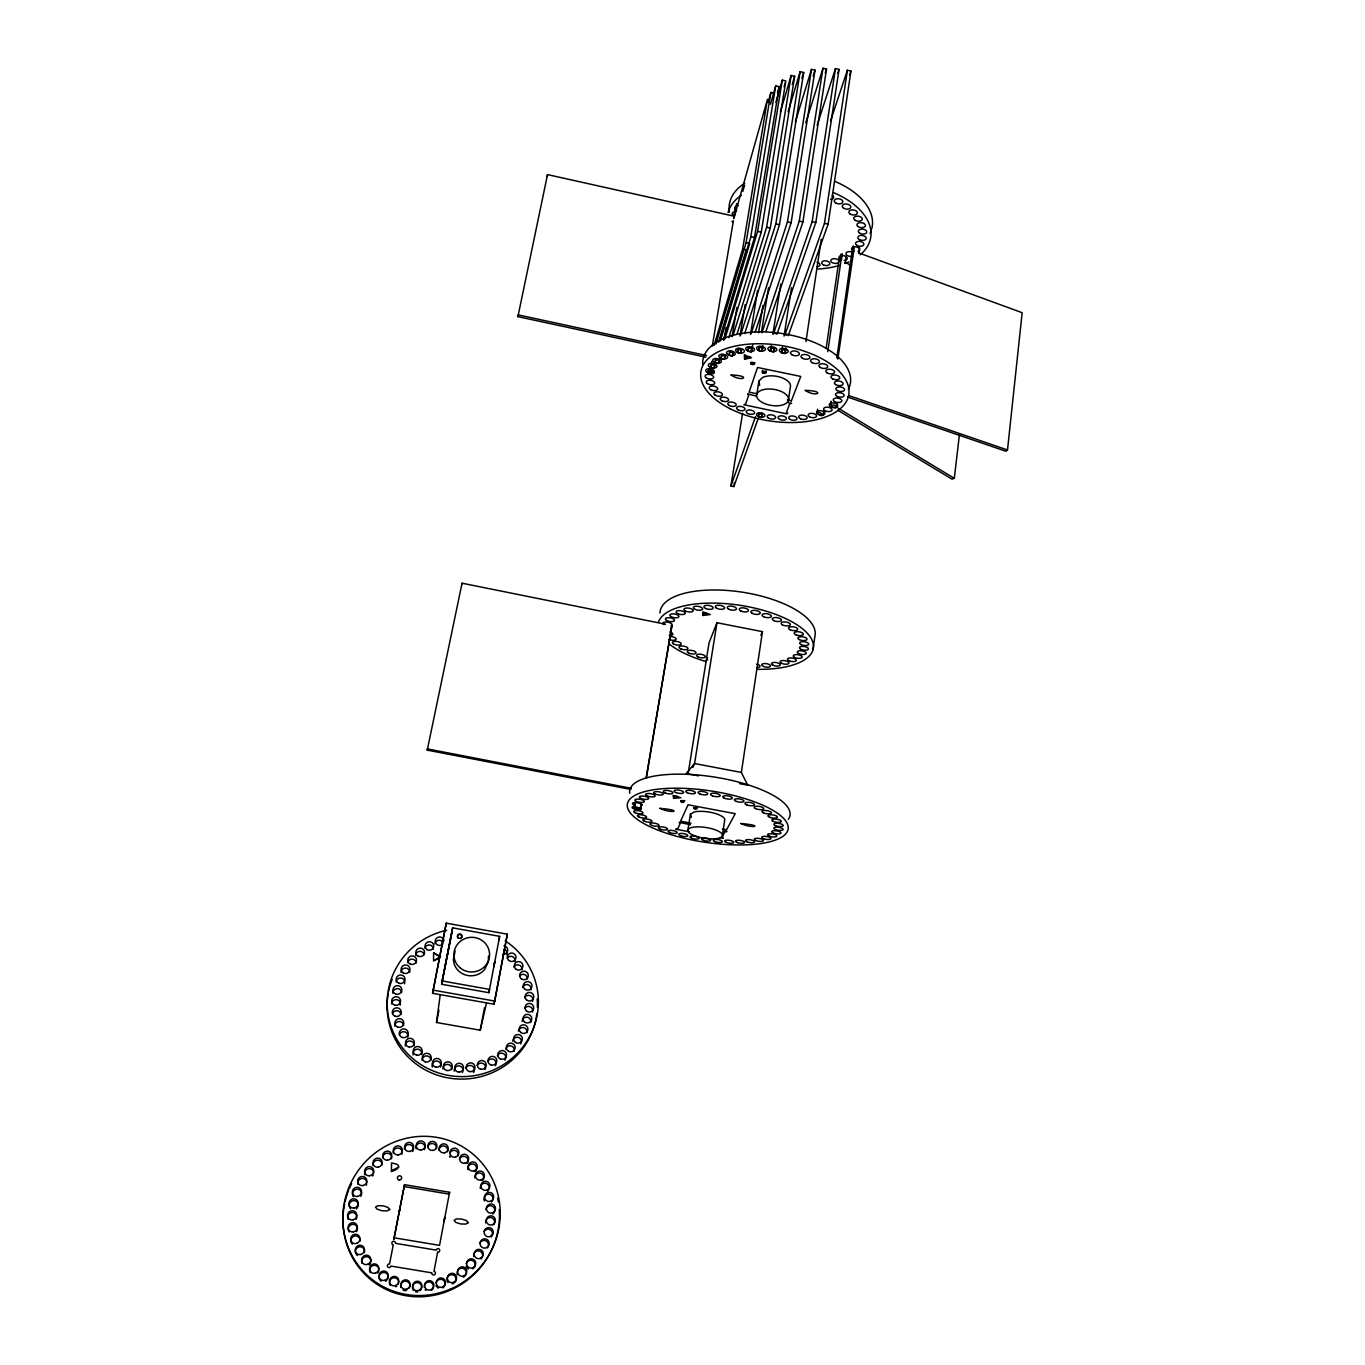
<?xml version="1.0" encoding="UTF-8"?>
<svg xmlns="http://www.w3.org/2000/svg" width="1365" height="1365" viewBox="0 0 1365 1365"><rect width="100%" height="100%" fill="white"/><g stroke="black" fill="none" stroke-linecap="round" stroke-linejoin="round"><path stroke-width="1.5" d="M391.482 1171.545L391.499 1162.98C413.015 1166.307 376.894 1177.312 398.682 1167.16M641.14 808.438L634.691 806.613A3.668 1.16 9.4 0 0 634.213 807.705L640.424 808.899L641.772 804.65M722.358 836.148A17.574 5.443 8.8 0 0 698.914 826.883A17.574 5.443 8.8 0 0 694.273 835.653A17.574 5.443 8.8 0 0 722.358 836.148L724.815 819.239L723.74 817.652A17.523 5.562 8.8 0 0 710.141 812.243A17.523 5.562 8.8 0 0 693.932 812.073L690.417 814.257L691.492 817.294M719.986 837.615L723.348 838.246L722.017 837.291L724.952 831.763L726.982 831.558L723.467 830.91M788.373 400.696A16.158 8.139 8.8 0 0 767.284 389.042A16.158 8.139 8.8 0 0 762.199 402.436A16.158 8.139 8.8 0 0 788.373 400.696L790.574 385.476L789.721 383.258A16.124 8.207 8.8 0 0 777.487 376.467A16.124 8.207 8.8 0 0 762.387 377.593L758.906 381.108L759.64 385.459M394.058 1237.782L393.922 1239.369L404.535 1184.666L449.597 1192.293L439.547 1245.375L394.058 1237.782L404.535 1184.666M836.899 406.582A3.327 1.672 7.7 0 1 835.499 407.964C826.832 406.975 831.456 402.692 836.899 406.582L837.479 402.487M836.813 357.954L851.914 252.457L853.688 251.041L854.234 247.184M488.875 992.696L489.591 989.403L442.124 980.94L452.634 927.842L499.641 936.339L488.875 992.696L441.629 984.267L452.634 927.842M847.563 397.044L1005.92 451.252L1007.507 449.972L1022.163 312.704L858.687 252.883L859.506 247.082M433.575 952.838L433.575 960.977L440.52 956.609L433.575 952.838L440.468 957.001L435.299 959.987M837.666 410.183L952.019 479.149L954.323 478.33L959.441 434.445M630.852 789.414L427.245 750.119L427.382 748.924L631.33 788.305M432.586 993.31L446.287 923.167L507.336 934.189L494.778 1001.074L493.993 1004.213L432.586 993.31L446.287 923.167M461.848 584.612L462.053 583.196L665.438 624.214A3.532 1.399 9.6 0 0 664.977 624.47M486.469 1003.207L480.241 1030.217L436.51 1022.504L440.23 994.727M812.994 649.74L814.786 636.943A78.419 31.6 8.8 0 0 742.475 592.205A78.419 31.6 8.8 0 0 659.978 612.97M830.33 406.207L830.91 402.112M852.306 252.593L853.125 246.809M830.62 405.388L831.217 401.276M852.613 251.672L853.432 245.888M837.837 359.097L853.688 251.041M826.115 348.485L838.929 260.408L841.471 259.504L842.307 253.754M823.948 410.66L823.368 414.738A3.293 1.638 8 0 1 821.082 415.694L817.021 413.271L817.618 409.193M838.929 260.408L839.799 256.774M839.236 260.596L840.891 254.112M827.77 351.658L841.181 259.316M844.56 262.848A3.191 1.809 7.8 0 0 845.379 262.097L846.215 256.347M788.236 335.671L828.146 224.133L850.941 71.048L847.375 70.263L830.551 120.854M739.489 783.629L747.696 785.182L741.366 772.436L762.472 631.654L716.949 622.73L709.049 642.796L688.335 772.454M805.947 341.574L821.269 239.25M786.632 335.09A3.447 1.826 8.7 0 0 784.875 334.971L824.46 223.348L847.375 70.263M705.927 357.169L517.915 316.646L518.171 314.906L706.473 355.497M776.258 333.743A3.447 1.826 8.9 0 0 773.648 333.384L812.158 221.642L835.465 68.625L839.031 69.41L815.843 222.427L777.009 334.101M765.97 331.49L802.944 221.881L826.525 69.035L822.958 68.25L805.742 122.901M782.367 347.222L781.514 352.767L783.118 353.347L784.892 353.467L785.728 347.921M761.926 332.787L799.276 221.096L822.958 68.25M784.039 336.131L791.512 287.759M751.211 333.35L787.451 221.949L811.475 69.376L815.024 70.161L791.137 222.734L755.237 332.036M758.257 416.7L759.213 414.022L760.885 414.141L762.404 414.687L761.448 417.349A3.259 1.621 8.9 0 1 758.257 416.7L758.906 412.657M770.287 351.18L771.327 348.177A3.464 1.809 8.9 0 1 774.706 348.894L773.665 351.88L770.287 351.18L771.157 345.652M772.863 334.544L780.763 284.108M761.448 417.349L762.08 413.305M773.665 351.88L774.228 348.194M547.211 176.494L547.519 174.601L734.251 216.233A3.259 1.894 10.2 0 0 733.79 216.608M758.565 350.566L759.588 347.563A3.447 1.809 9.1 0 1 762.95 348.263L761.943 351.266L759.332 350.907L759.162 346.864M761.516 331.849L768.529 287.742M744.693 333.538L779.5 224.679L803.695 72.464L800.146 71.68L788.083 111.896M716.949 622.73L694.58 763.547L692.891 767.386M761.943 351.266L762.813 345.737M687.96 829.715L690.417 814.257M756.824 394.195L758.906 381.108M736.998 334.254L770.269 228.057L794.669 76.252L791.137 75.485L780.37 112.067M748.532 346.898L747.849 351.095L749.47 351.675L751.211 351.795L751.893 347.597M751.211 351.795L752.798 345.123M757.985 419.106L733.858 486.588L730.923 485.991L742.594 413.203M733.858 486.588L734.524 482.425M758.565 332.787L762.899 305.624M740.7 334.852L775.832 223.894L800.146 71.68M738.038 348.348L737.339 352.545L738.943 353.126L740.7 353.245L741.383 349.048M728.876 337.616L761.243 232.238L785.831 80.927L782.299 80.143L775.883 102.358M673.645 798.32L673.082 795.368L680.879 797.757L673.645 798.32L673.935 796.58L677.552 796.307M703.18 615.461L702.736 611.929L710.227 614.523L703.18 615.461L703.436 613.841L706.968 613.38M744.642 359.2L744.369 354.934L751.433 357.784L744.642 359.2L744.71 354.9M733.022 335.568L766.618 227.272L791.137 75.485M750.494 334.51L757.592 290.489M750.716 237.135L775.712 85.859L779.227 86.643L754.538 237.408L723.467 339.902M729.746 351.027L729.046 355.207L730.65 355.787L732.408 355.907L733.09 351.726M740.018 335.995L745.136 304.634M724.917 338.947L757.592 231.453L782.299 80.143M721.658 354.371L720.959 358.551L722.563 359.114L724.303 359.234L724.986 355.071M714.049 345.481L742.645 249.01L767.454 99.372L734.711 215.295L736.673 203.641M715.874 344.099L746.092 242.629L770.918 92.41L774.399 93.178M732.084 336.626L736.912 307.415M711.796 361.401L710.755 367.612L714.066 368.311L714.765 364.165M715.004 362.732L715.891 359.814A3.395 1.757 9.8 0 1 719.218 360.514L718.331 363.431L715.004 362.732L715.704 358.586A4.419 2.286 9.9 0 1 721.334 361.879A4.419 2.286 9.9 0 1 714.066 362.1A4.419 2.286 9.9 0 1 715.823 358.449M640.424 808.899L641.055 805.094M640.902 807.807L641.533 804.002M646.208 777.282L671.904 625.511L671.392 626.859M646.345 778.238L671.904 625.511M718.331 363.431L719.014 359.268M724.013 340.004L726.095 327.532M634.213 807.705L635.169 802.006M733.688 218.059L735.308 208.367M634.691 806.613L635.322 802.808M712.274 346.113L733.397 220.772M735.547 208.47L733.756 218.69M447.566 953.981L446.696 958.332M444.325 1219.764C443.147 1226.248 445.655 1212.649 444.478 1219.133M493.993 1004.213L507.336 934.189M480.241 1030.217L484.524 1007.643M441.629 984.267L452.122 931.459M436.51 1022.504L438.933 1010.219M399.211 1212.188C397.863 1218.655 400.645 1205.073 399.28 1211.54M427.245 750.119L462.053 583.196M517.915 316.646L547.519 174.601M498.873 939.854L499.641 936.339M449.597 1192.293L449.136 1194.136L404.347 1186.56M742.884 191.288L744.59 185.231M768.051 102.494L770.918 92.41M770.474 104.201L775.712 85.859M777.453 92.735L779.227 86.643M784.056 86.985L785.233 82.941M792.263 84.391L794.669 76.252M710.755 367.612L711.626 364.728A3.378 1.74 9.9 0 1 714.936 365.411L714.066 368.311M718.57 342.154L746.228 249.778L742.645 249.01M719.543 341.216L750.904 236.64L754.538 237.408M720.413 340.738L749.692 243.397L746.092 242.629M801.869 78.487L803.695 72.464M720.959 358.551L721.863 355.6A3.413 1.775 9.8 0 1 725.207 356.299L724.303 359.234M795.334 121.877L811.475 69.376M813.148 76.218L815.024 70.161M729.046 355.207L729.985 352.238A3.43 1.775 9.6 0 1 733.329 352.938L732.408 355.907M825.228 73.079L826.525 69.035M737.339 352.545L738.294 349.577A3.447 1.792 9.5 0 1 741.656 350.276L740.7 353.245M817.089 125.341L835.465 68.625M837.701 73.454L839.031 69.41M747.849 351.095L748.839 348.109A3.447 1.809 9.3 0 1 752.2 348.809M849.61 75.024L850.941 71.048M455.091 951.115L453.351 959.885L454.289 964.304A17.711 17.233 -4.4 0 0 484.49 969.696L488.431 961.625L488.448 956.114M730.923 485.991L755.562 416.479M781.514 352.767L782.589 349.764A3.464 1.809 8.7 0 1 785.967 350.481L784.892 353.467M791.359 400.849L800.743 376.433L757.524 367.475L749.112 392.147L757.165 393.803M760.834 635.271L762.472 631.654M788.356 402.726L791.581 403.392L789.67 403.852L786.462 412.23L787.776 413.339L786.718 413.851L743.942 404.74L745.734 403.852L748.617 395.372L747.628 393.888L756.483 396.14M817.021 413.271L819.307 412.315L823.368 414.738M851.914 252.457L853.296 250.904M684.906 800.641L681.374 800.607M840.055 259.862L841.471 259.504M744.88 357.732L749.982 356.675M697.481 807.517L695.45 807.5M432.961 990.086L494.778 1001.074M691.048 823.18L680.572 821.218L688.062 804.804L735.223 813.659L726.572 829.818L722.392 829.033M690.502 824.733L679.087 822.327L680.248 823.402L677.688 829.016L675.709 829.203L689.393 831.763M698.505 775.866L686.203 773.546L694.58 763.547L741.366 772.436M787.332 400.013L791.41 400.883M757.592 231.453L761.243 232.238M824.46 223.348L828.146 224.133M812.158 221.642L815.843 222.427M799.276 221.096L802.944 221.881M787.451 221.949L791.137 222.734M775.832 223.894L779.5 224.679M766.618 227.272L770.269 228.057M848.979 395.645L1007.507 449.972M838.127 408.152L954.323 478.33M845.379 262.097L850.651 265.578M503.907 945.774A4.351 4.232 1.9 0 1 507.678 950.518A4.351 4.232 1.9 0 1 502.832 954.186M513.888 967.017A4.334 4.232 3.4 0 1 521.993 969.764M524.604 997.764A4.351 4.266 3.7 0 1 530.388 995.75A4.351 4.266 3.7 0 1 532.435 1001.466M400.952 972.341A4.402 4.266 -14 0 1 405.405 968.058A4.402 4.266 -14 0 1 409.756 972.307M432.364 1067.106A4.47 4.368 -28 0 1 436.544 1061.014A4.47 4.368 -28 0 1 440.588 1067.055M524.894 1008.104A4.351 4.283 2.5 0 1 532.521 1012.079M394.724 1026.139A4.47 4.334 -22.2 0 1 398.938 1021.498A4.47 4.334 -22.2 0 1 403.613 1025.524M442.891 1068.949A4.47 4.385 -28.4 0 1 447.788 1064.376A4.47 4.385 -28.4 0 1 451.661 1069.699M399.331 1034.824A4.47 4.351 -23.6 0 1 404.91 1031.855A4.47 4.351 -23.6 0 1 407.828 1037.264M405.303 1046.034A4.47 4.351 -25 0 1 409.722 1041A4.47 4.351 -25 0 1 414.124 1045.863M454.255 1071.167A4.453 4.385 -28.4 0 1 459.459 1065.911A4.453 4.385 -28.4 0 1 462.308 1072.6M392.489 1013.478A4.453 4.317 -20.6 0 1 401.003 1014.314M413.151 1054.923A4.47 4.368 -26.2 0 1 417.229 1049.156A4.47 4.368 -26.2 0 1 421.751 1054.428M497.389 1055.725A4.402 4.368 -19 0 1 503.702 1053.763A4.402 4.368 -19 0 1 504.811 1060.23M421.973 1060.127A4.47 4.368 -27.2 0 1 426.648 1055.896A4.47 4.368 -27.2 0 1 430.862 1060.417M505.698 1049.088A4.385 4.351 -13.7 0 1 511.039 1045.931A4.385 4.351 -13.7 0 1 514.196 1051.204M488.039 1060.912A4.419 4.368 -23.2 0 1 494.164 1059.684A4.419 4.368 -23.2 0 1 495.358 1065.741M477.255 1065.4A4.436 4.368 -26 0 1 483.261 1063.608A4.436 4.368 -26 0 1 485.002 1069.546M522.113 1021.447A4.368 4.3 0.3 0 1 527.044 1017.181A4.368 4.3 0.3 0 1 530.678 1022.556M512.728 1041.188A4.385 4.334 -8.1 0 1 518.564 1037.434A4.385 4.334 -8.1 0 1 520.713 1043.969M537.179 998.958A75.246 73.608 -12.2 0 1 537.366 1007.251M536.889 1013.461A75.246 73.608 -12.2 0 1 451.354 1078.418A75.246 73.608 -12.2 0 1 388.189 993.447M388.581 991.382A75.246 73.608 -12.2 0 1 392.182 979.336M505.186 940.843A75.672 74.017 -11.6 0 1 512.711 1057.721A75.672 74.017 -11.6 0 1 395.287 1036.53A75.672 74.017 -11.6 0 1 446.662 930.282M465.926 1068.078A4.453 4.385 -27.6 0 1 472.273 1066.014A4.453 4.385 -27.6 0 1 473.45 1072.498M442.977 943.863A4.385 4.249 -6.9 0 1 436.015 943.71A4.385 4.249 -6.9 0 1 438.029 937.243A4.385 4.249 -6.9 0 1 443.949 940.741M458.213 938.233A2.201 2.133 -3.9 0 1 458.248 934.957A2.201 2.133 -3.9 0 1 461.575 935.554A2.201 2.133 -3.9 0 1 460.38 938.625M519.604 975.958A4.334 4.249 4 0 1 527.402 978.944M424.856 948.146A4.368 4.232 -8.9 0 1 433.456 949.119M434.889 943.778A4.368 4.214 -7.3 0 1 442.738 941.935M415.54 955.21A4.385 4.249 -10.6 0 1 424.225 954.749M522.539 987.629A4.334 4.266 4.1 0 1 527.897 984.711A4.334 4.266 4.1 0 1 530.883 989.966M518.359 1031.121A4.368 4.317 -3.2 0 1 523.392 1027.606A4.368 4.317 -3.2 0 1 526.958 1032.588M392.83 993.276A4.436 4.3 -17.4 0 1 396.976 988.635A4.436 4.3 -17.4 0 1 401.668 992.577M404.808 982.663A4.419 4.283 -15.7 0 1 404.535 983.755M396.021 981.896A4.419 4.283 -15.7 0 1 404.774 981.537M391.533 1003.906A4.453 4.3 -19 0 1 396.669 999.675A4.453 4.3 -19 0 1 400.218 1005.101M507.2 958.162A4.334 4.232 2.6 0 1 515.014 961.625M504.248 949.238A4.334 4.214 1.5 0 1 506.62 954.732M407.589 962.615A4.402 4.249 -12.3 0 1 416.291 962.922M352.494 1194.597A4.692 4.505 -47.2 0 1 358.142 1189.222A4.692 4.505 -47.2 0 1 360.735 1196.32M353.45 1196.747A4.692 4.505 -47.2 0 1 352.835 1195.74M349.303 1206.831A4.709 4.522 -48.2 0 1 354.013 1200.586A4.709 4.522 -48.2 0 1 357.784 1207.121M357.118 1208.144A4.709 4.522 -48.2 0 1 356.197 1208.963M350.6 1208.776A4.709 4.522 -48.2 0 1 349.815 1207.906M393.171 1153.033A4.607 4.47 -44.4 0 1 398.461 1147.982A4.607 4.47 -44.4 0 1 401.805 1154.244M497.628 1198.214A79.989 77.395 -55.3 0 1 498.361 1201.917M499.266 1209.458A79.989 77.395 -55.3 0 1 415.933 1296.733A79.989 77.395 -55.3 0 1 344.645 1203.691M345.072 1201.814A79.989 77.395 -55.3 0 1 348.485 1190.707M349.218 1188.898A79.989 77.395 -55.3 0 1 351.624 1183.609M348.177 1219.406A4.726 4.539 -49.3 0 1 352.409 1212.427A4.726 4.539 -49.3 0 1 356.163 1219.354M382.575 1157.878A4.624 4.47 -44.5 0 1 387.728 1153.22A4.624 4.47 -44.5 0 1 391.516 1158.783M370.273 1272.658A4.777 4.573 -55.7 0 1 372.867 1265.56A4.777 4.573 -55.7 0 1 378.856 1269.655M378.736 1270.883A4.777 4.573 -55.7 0 1 377.61 1273.084M349.184 1231.964A4.743 4.539 -50.5 0 1 351.624 1224.507A4.743 4.539 -50.5 0 1 357.425 1229.353M357.118 1230.53A4.743 4.539 -50.5 0 1 356.521 1231.622M412.469 1288.372A4.777 4.573 -60.9 0 1 418.509 1282.759A4.777 4.573 -60.9 0 1 420.045 1290.727M417.895 1291.887A4.777 4.573 -60.9 0 1 415.506 1291.819M413.527 1290.522A4.777 4.573 -60.9 0 1 412.861 1289.515M446.918 1279.107A4.743 4.556 -64.1 0 1 453.589 1275.081A4.743 4.556 -64.1 0 1 454.494 1282.81M453.504 1283.51A4.743 4.556 -64.1 0 1 452.361 1283.936M448.027 1282.503A4.743 4.556 -64.1 0 1 446.986 1280.336M473.604 1256.414A4.692 4.539 -66.1 0 1 479.644 1251.074A4.692 4.539 -66.1 0 1 481.026 1258.991M466.165 1263.802A4.709 4.539 -65.6 0 1 473.365 1261.089A4.709 4.539 -65.6 0 1 472.904 1268.853M468.332 1269.006A4.709 4.539 -65.6 0 1 467.376 1268.29M466.642 1267.334A4.709 4.539 -65.6 0 1 466.182 1266.225M390.288 1285.403A4.777 4.573 -58.4 0 1 393.495 1277.776A4.777 4.573 -58.4 0 1 398.273 1284.175M396.771 1286.137A4.777 4.573 -58.4 0 1 395.714 1286.785M435.998 1282.946A4.76 4.573 -63.1 0 1 443.216 1280.097A4.76 4.573 -63.1 0 1 442.823 1287.929M438.216 1288.151A4.76 4.573 -63.1 0 1 437.261 1287.451M436.51 1286.495A4.76 4.573 -63.1 0 1 436.032 1285.386M379.419 1279.397A4.777 4.573 -57.1 0 1 383.838 1272.385A4.777 4.573 -57.1 0 1 387.438 1279.551M386.636 1280.506A4.777 4.573 -57.1 0 1 385.647 1281.24M381.006 1281.155A4.777 4.573 -57.1 0 1 380.101 1280.387M459.459 1159.175A4.556 4.47 -52.9 0 1 465.857 1156.855A4.556 4.47 -52.9 0 1 467.188 1163.509M457.343 1274.671A4.726 4.556 -64.9 0 1 460.039 1268.563A4.726 4.556 -64.9 0 1 465.943 1271.139A4.726 4.556 -64.9 0 1 463.247 1277.248M364.83 1174.855A4.658 4.487 -45.5 0 1 368.226 1168.747A4.658 4.487 -45.5 0 1 373.72 1172.689M373.276 1175.026A4.658 4.487 -45.5 0 1 372.611 1176.05M424.259 1287.28A4.76 4.573 -62.1 0 1 430.743 1282.264A4.76 4.573 -62.1 0 1 431.562 1290.369M425.948 1290.403A4.76 4.573 -62.1 0 1 425.112 1289.55M400.832 1287.383A4.777 4.573 -59.7 0 1 405.78 1281.172A4.777 4.573 -59.7 0 1 409.346 1287.997M406.582 1290.369A4.777 4.573 -59.7 0 1 403.05 1290.113M361.964 1263.307A4.777 4.573 -54.4 0 1 365.701 1256.721A4.777 4.573 -54.4 0 1 370.853 1261.823M370.546 1263.017A4.777 4.573 -54.4 0 1 369.062 1264.997M357.801 1184.223A4.675 4.505 -46.2 0 1 361.742 1178.422A4.675 4.505 -46.2 0 1 366.844 1182.875M366.656 1184.069A4.675 4.505 -46.2 0 1 366.178 1185.178M480.292 1188.454A4.59 4.487 -61 0 1 485.257 1183.165A4.59 4.487 -61 0 1 488.943 1189.29M488.38 1190.331A4.59 4.487 -61 0 1 487.561 1191.201M474.764 1177.859A4.573 4.47 -58.5 0 1 480.753 1173.2A4.573 4.47 -58.5 0 1 482.613 1180.486M479.832 1243.14A4.658 4.522 -66.2 0 1 486.401 1241.058A4.658 4.522 -66.2 0 1 487.424 1247.934M484.49 1200.995A4.59 4.487 -63 0 1 485.94 1194.972A4.59 4.487 -63 0 1 491.963 1195.791A4.59 4.487 -63 0 1 491.571 1201.968M352.289 1244.112A4.76 4.556 -51.8 0 1 354.03 1236.127A4.76 4.556 -51.8 0 1 359.951 1241.348M355.821 1253.753A4.76 4.556 -53.1 0 1 359.558 1246.791A4.76 4.556 -53.1 0 1 364.353 1252.678M357.442 1255.493A4.76 4.556 -53.1 0 1 356.504 1254.742M485.821 1209.509A4.607 4.505 -64.5 0 1 492.748 1206.421A4.607 4.505 -64.5 0 1 492.799 1214.048M484.063 1231.52A4.641 4.522 -66.1 0 1 490.769 1230.07A4.641 4.522 -66.1 0 1 491.161 1236.997M485.633 1222.938A4.624 4.505 -65.5 0 1 491.127 1217.58A4.624 4.505 -65.5 0 1 493.789 1224.695M416.103 1148.92A4.573 4.453 -45.3 0 1 420.949 1143.051A4.573 4.453 -45.3 0 1 424.396 1149.637M404.381 1148.835A4.59 4.47 -44.7 0 1 410.404 1144.74A4.59 4.47 -44.7 0 1 412.639 1151.497M427.535 1147.47A4.573 4.453 -46.5 0 1 432.671 1143.546A4.573 4.453 -46.5 0 1 436.459 1148.596M373.037 1165.608A4.641 4.487 -44.9 0 1 377.371 1160.165A4.641 4.487 -44.9 0 1 382.063 1164.976M467.768 1169.566A4.556 4.47 -55.7 0 1 473.484 1164.123A4.556 4.47 -55.7 0 1 475.208 1171.75M449.904 1152.725A4.556 4.47 -50.3 0 1 458.282 1155.677M450.075 1157.247A4.556 4.47 -50.3 0 1 449.58 1156.189M438.762 1150.303A4.556 4.453 -48.1 0 1 444.103 1146.003A4.556 4.453 -48.1 0 1 447.532 1151.77M658.425 622.218A78.607 31.241 8.8 0 1 734.558 604.541A78.607 31.241 8.8 0 1 812.55 641.379A78.607 31.241 8.8 0 1 758.189 669.345M706.046 661.564A78.607 31.241 8.8 0 1 669.174 644.007M663.851 624.607A4.607 1.826 9.6 0 1 664.38 622.184A4.607 1.826 9.6 0 1 670.522 623.054A4.607 1.826 9.6 0 1 671.051 625.631M670.744 628.207A4.573 1.809 9.6 0 1 670.915 630.067M756.602 664.141A4.453 1.723 8.5 0 1 760.032 666.205A4.453 1.723 8.5 0 1 756.91 667.536M669.754 631.961A4.556 1.792 9.6 0 1 672.843 634.213A4.556 1.792 9.6 0 1 669.277 635.39M670.027 636.482A4.539 1.775 9.5 0 1 676.119 639.281A4.539 1.775 9.5 0 1 668.901 639.417M707.735 659.96A4.453 1.723 9 0 1 707.565 657.811M858.687 252.883A3.225 1.843 7.5 0 1 858.636 253.361M766.243 370.717A2.03 1.041 9 0 1 764.537 371.928A2.03 1.041 9 0 1 762.37 370.461M840.14 259.35A4.163 2.355 7.8 0 1 840.789 255.784A4.163 2.355 7.8 0 1 846.88 257.354A4.163 2.355 7.8 0 1 844.099 260.374M838.622 262.421A4.146 2.355 7.9 0 1 831.968 262.438A4.146 2.355 7.9 0 1 833.213 258.753A4.146 2.355 7.9 0 1 839.014 261.261M852.681 256.108A4.18 2.389 7.6 0 1 847.085 255.374A4.18 2.389 7.6 0 1 847 252.133A4.18 2.389 7.6 0 1 852.562 252.286M853.808 251.228A4.197 2.406 7.5 0 1 852.357 247.492A4.197 2.406 7.5 0 1 858.739 247.85A4.197 2.406 7.5 0 1 857.971 251.467M871.399 230.105A72.294 42.247 8.8 0 1 870.068 233.483M729.405 212.309A72.294 42.247 8.8 0 1 744.693 183.234M835.141 181.494A72.294 42.247 8.8 0 1 871.877 228.365M832.326 195.195A4.334 2.576 8.2 0 1 830.551 199.392M833.486 192.601A72.464 41.991 8.8 0 1 860.155 254.863M848.825 261.909A72.464 41.991 8.8 0 1 845.276 263.428M839.56 265.39A72.464 41.991 8.8 0 1 818.079 269.024M728.108 212.445A72.464 41.991 8.8 0 1 741.332 195.212M816.935 262.148A4.129 2.321 8.3 0 1 819.99 264.691A4.129 2.321 8.3 0 1 816.987 266.67M734.677 216.267A4.249 2.457 10.2 0 1 732.254 213.315A4.249 2.457 10.2 0 1 735.974 211.677M736.673 210.108A4.266 2.491 10.2 0 1 734.899 207.309A4.266 2.491 10.2 0 1 738.226 205.74M732.664 221.864A4.214 2.44 10.2 0 1 731.981 221.284M702.685 364.114A74.631 38.442 8.8 0 1 785.148 333.998A74.631 38.442 8.8 0 1 848.279 389.366M754.794 362.612A2.047 1.058 9.2 0 1 752.985 363.278A2.047 1.058 9.2 0 1 750.886 362.339M635.408 805.435A4.76 1.519 9.4 0 1 632.951 802.961A4.76 1.519 9.4 0 1 639.622 803.337A4.76 1.519 9.4 0 1 640.919 805.76M639.895 807.466A4.743 1.502 9.4 0 1 639.639 809.752A4.743 1.502 9.4 0 1 632.643 808.216A4.743 1.502 9.4 0 1 635.322 806.459M629.743 793.287A81.115 26.225 8.8 0 1 716.164 777.333A81.115 26.225 8.8 0 1 788.305 819.341M714.066 372.543L713.315 373.72L707.633 372.509A3.361 1.723 9.9 0 1 708.162 370.853L714.066 372.543M493.84 966.693L494.795 961.694L493.84 966.693M437.619 1252.2L433.985 1271.344A1.843 1.757 -61.7 0 1 435.401 1273.443A1.843 1.757 -61.7 0 1 433.302 1274.944A1.843 1.757 -61.7 0 1 431.903 1272.862L390.919 1266.072A1.843 1.775 -56.7 0 1 388.803 1267.59A1.843 1.775 -56.7 0 1 387.404 1265.491A1.843 1.775 -56.7 0 1 389.52 1263.99L393.291 1244.829A1.826 1.757 -55.1 0 1 391.892 1242.747A1.826 1.757 -55.1 0 1 393.99 1241.263A1.826 1.757 -55.1 0 1 395.389 1243.327L436.22 1250.135A1.826 1.757 -60.4 0 1 438.301 1248.634A1.826 1.757 -60.4 0 1 439.701 1250.715A1.826 1.757 -60.4 0 1 437.619 1252.2M708.64 370L707.787 372.867L709.356 373.43L711.08 373.549L711.933 370.683A3.361 1.723 9.9 0 0 708.64 370M468.229 1222.682L465.84 1224.081L460.688 1223.961L455.825 1222.392L454.084 1220.31L456.473 1218.911L461.609 1219.03L466.489 1220.583L468.229 1222.682M389.725 1209.492L387.285 1210.891L382.098 1210.772L377.201 1209.202L375.477 1207.104L377.9 1205.705L383.087 1205.824L387.984 1207.394L389.725 1209.492M731.077 375.034C742.645 382.712 752.269 375.46 731.077 375.034M805.333 390.407C816.543 398 826.593 390.851 805.333 390.407M680.743 801.067C681.476 804.48 687.892 800.572 680.743 801.067M693.761 807.875C694.444 811.237 700.876 807.398 693.761 807.875M660.046 808.353C672.007 814.103 684.411 810.4 660.046 808.353M741.007 823.522C752.32 829.084 765.594 825.535 741.007 823.522M520.73 1032.469A4.402 4.351 -2.3 0 0 527.863 1029.858A4.402 4.351 -2.3 0 0 522.01 1025.047A4.402 4.351 -2.3 0 0 520.73 1032.469M515.458 1042.433A4.402 4.368 -6.9 0 0 522.334 1039.174A4.402 4.368 -6.9 0 0 516.055 1034.909A4.402 4.368 -6.9 0 0 515.458 1042.433M524.279 1021.72A4.385 4.334 1.1 0 0 531.616 1019.774A4.385 4.334 1.1 0 0 526.242 1014.468A4.385 4.334 1.1 0 0 524.279 1021.72M508.497 960.175A4.351 4.249 3 0 0 515.833 958.503A4.351 4.249 3 0 0 510.681 953.128A4.351 4.249 3 0 0 508.497 960.175M526.822 1011.26A4.368 4.317 3.2 0 0 533.715 1008.138A4.368 4.317 3.2 0 0 527.521 1003.821A4.368 4.317 3.2 0 0 526.822 1011.26M526.6 999.965A4.368 4.3 4.3 0 0 533.732 997.491A4.368 4.3 4.3 0 0 527.965 992.645A4.368 4.3 4.3 0 0 526.6 999.965M515.731 969.031A4.351 4.249 3.8 0 0 522.863 966.693A4.351 4.249 3.8 0 0 517.216 961.796A4.351 4.249 3.8 0 0 515.731 969.031M508.599 1051.34A4.419 4.368 -12.4 0 0 515.168 1047.433A4.419 4.368 -12.4 0 0 508.497 1043.764A4.419 4.368 -12.4 0 0 508.599 1051.34M425.368 1061.902A4.505 4.402 -26.6 0 0 431.118 1056.681A4.505 4.402 -26.6 0 0 423.747 1054.463A4.505 4.402 -26.6 0 0 425.368 1061.902M403.272 972.972A4.436 4.283 -13.6 0 0 409.961 969.218A4.436 4.283 -13.6 0 0 403.375 965.533A4.436 4.283 -13.6 0 0 403.272 972.972M398.392 1027.333A4.487 4.351 -21.7 0 0 403.579 1021.6A4.487 4.351 -21.7 0 0 396.004 1020.167A4.487 4.351 -21.7 0 0 398.392 1027.333M436.254 1067.225A4.487 4.402 -27.4 0 0 441.032 1061.117A4.487 4.402 -27.4 0 0 433.353 1060.161A4.487 4.402 -27.4 0 0 436.254 1067.225M446.747 1070.518A4.487 4.402 -27.7 0 0 452.071 1064.871A4.487 4.402 -27.7 0 0 444.529 1063.233A4.487 4.402 -27.7 0 0 446.747 1070.518M402.419 1037.537A4.487 4.368 -23.1 0 0 408.135 1032.264A4.487 4.368 -23.1 0 0 400.73 1030.148A4.487 4.368 -23.1 0 0 402.419 1037.537M409.346 1047.074A4.505 4.385 -24.5 0 0 414.073 1040.932A4.505 4.385 -24.5 0 0 406.378 1040.079A4.505 4.385 -24.5 0 0 409.346 1047.074M395.082 1016.243A4.487 4.351 -20.2 0 0 401.173 1011.465A4.487 4.351 -20.2 0 0 393.99 1008.786A4.487 4.351 -20.2 0 0 395.082 1016.243M394.826 1005.22A4.47 4.334 -18.6 0 0 400.44 999.948A4.47 4.334 -18.6 0 0 393.035 997.934A4.47 4.334 -18.6 0 0 394.826 1005.22M458.845 1072.105A4.487 4.402 -27.6 0 0 463.11 1065.655A4.487 4.402 -27.6 0 0 455.398 1065.314A4.487 4.402 -27.6 0 0 458.845 1072.105M416.683 1055.213A4.505 4.385 -25.7 0 0 421.956 1049.514A4.505 4.385 -25.7 0 0 414.38 1047.979A4.505 4.385 -25.7 0 0 416.683 1055.213M500.358 1058.916A4.436 4.385 -17.8 0 0 506.569 1054.411A4.436 4.385 -17.8 0 0 499.573 1051.357A4.436 4.385 -17.8 0 0 500.358 1058.916M490.956 1064.939A4.453 4.385 -22.1 0 0 496.758 1059.888A4.453 4.385 -22.1 0 0 489.489 1057.466A4.453 4.385 -22.1 0 0 490.956 1064.939M480.702 1069.222A4.453 4.402 -25 0 0 486.042 1063.642A4.453 4.402 -25 0 0 478.552 1061.902A4.453 4.402 -25 0 0 480.702 1069.222M469.901 1071.644A4.47 4.402 -26.8 0 0 474.713 1065.604A4.47 4.402 -26.8 0 0 467.086 1064.546A4.47 4.402 -26.8 0 0 469.901 1071.644M398.99 983.312A4.453 4.3 -15.3 0 0 404.961 978.5A4.453 4.3 -15.3 0 0 397.778 975.941A4.453 4.3 -15.3 0 0 398.99 983.312M395.423 993.874A4.453 4.317 -17 0 0 401.839 989.591A4.453 4.317 -17 0 0 394.929 986.4A4.453 4.317 -17 0 0 395.423 993.874M524.484 988.806A4.368 4.283 4.6 0 0 531.821 987.014A4.368 4.283 4.6 0 0 526.549 981.674A4.368 4.283 4.6 0 0 524.484 988.806M521.413 978.893A4.351 4.266 4.4 0 0 528.306 975.924A4.351 4.266 4.4 0 0 522.198 971.539A4.351 4.266 4.4 0 0 521.413 978.893M427.245 949.699A4.402 4.249 -8.6 0 0 433.814 945.911A4.402 4.249 -8.6 0 0 427.194 942.328A4.402 4.249 -8.6 0 0 427.245 949.699M417.656 955.892A4.419 4.266 -10.3 0 0 424.566 952.685A4.419 4.266 -10.3 0 0 418.321 948.521A4.419 4.266 -10.3 0 0 417.656 955.892M410.251 964.082A4.419 4.283 -11.9 0 0 416.547 959.783A4.419 4.283 -11.9 0 0 409.637 956.711A4.419 4.283 -11.9 0 0 410.251 964.082M458.282 937.789A2.201 2.133 -3.9 0 0 461.882 936.561A2.201 2.133 -3.9 0 0 458.981 934.155A2.201 2.133 -3.9 0 0 458.282 937.789M460.159 967.887A17.847 17.353 -3.9 0 0 489.267 957.752A17.847 17.353 -3.9 0 0 465.772 938.318A17.847 17.353 -3.9 0 0 460.159 967.887M353.825 1208.059A4.743 4.556 -48 0 0 357.425 1200.722A4.743 4.556 -48 0 0 349.423 1201.507A4.743 4.556 -48 0 0 353.825 1208.059M357.63 1196.44A4.726 4.539 -46.9 0 0 360.565 1188.847A4.726 4.539 -46.9 0 0 352.648 1190.348A4.726 4.539 -46.9 0 0 357.63 1196.44M398.256 1154.909A4.624 4.487 -44.1 0 0 401.566 1147.641A4.624 4.487 -44.1 0 0 393.683 1148.613A4.624 4.487 -44.1 0 0 398.256 1154.909M451.371 1288.645A80.45 77.873 -55.2 0 0 469.662 1151.48A80.45 77.873 -55.2 0 0 343.502 1207.667A80.45 77.873 -55.2 0 0 451.371 1288.645M353.177 1219.849A4.76 4.556 -49.1 0 0 355.514 1212.018A4.76 4.556 -49.1 0 0 347.683 1214.168A4.76 4.556 -49.1 0 0 353.177 1219.849M387.216 1160.25A4.641 4.505 -44.2 0 0 391.175 1153.271A4.641 4.505 -44.2 0 0 383.258 1153.527A4.641 4.505 -44.2 0 0 387.216 1160.25M375.58 1273.084A4.812 4.607 -55.6 0 0 377.423 1265.014A4.812 4.607 -55.6 0 0 369.676 1267.727A4.812 4.607 -55.6 0 0 375.58 1273.084M419.328 1290.181A4.795 4.607 -60.8 0 0 419.874 1281.957A4.795 4.607 -60.8 0 0 412.639 1285.847A4.795 4.607 -60.8 0 0 419.328 1290.181M353.347 1231.93A4.777 4.573 -50.4 0 0 356.401 1224.286A4.777 4.573 -50.4 0 0 348.416 1225.719A4.777 4.573 -50.4 0 0 353.347 1231.93M481.316 1179.906A4.59 4.505 -58.3 0 0 482.92 1172.126A4.59 4.505 -58.3 0 0 475.481 1174.736A4.59 4.505 -58.3 0 0 481.316 1179.906M369.471 1175.794A4.675 4.522 -45.2 0 0 372.935 1168.491A4.675 4.522 -45.2 0 0 364.984 1169.378A4.675 4.522 -45.2 0 0 369.471 1175.794M399.143 1179.991A2.15 2.082 -48.3 0 0 401.566 1177.159A2.15 2.082 -48.3 0 0 397.966 1176.545A2.15 2.082 -48.3 0 0 399.143 1179.991M487.237 1189.99A4.607 4.505 -60.9 0 0 488.124 1182.09A4.607 4.505 -60.9 0 0 480.924 1185.383A4.607 4.505 -60.9 0 0 487.237 1189.99M490.939 1236.178A4.675 4.539 -66.1 0 0 490.99 1228.125A4.675 4.539 -66.1 0 0 484.114 1232.254A4.675 4.539 -66.1 0 0 490.939 1236.178M491.349 1200.91A4.624 4.522 -62.9 0 0 491.502 1192.942A4.624 4.522 -62.9 0 0 484.609 1196.9A4.624 4.522 -62.9 0 0 491.349 1200.91M409.961 1151.395A4.624 4.487 -44.3 0 0 412.571 1143.887A4.624 4.487 -44.3 0 0 404.808 1145.559A4.624 4.487 -44.3 0 0 409.961 1151.395M473.757 1170.931A4.59 4.505 -55.4 0 0 476.061 1163.338A4.59 4.505 -55.4 0 0 468.417 1165.232A4.59 4.505 -55.4 0 0 473.757 1170.931M464.748 1163.304A4.59 4.487 -52.6 0 0 467.751 1155.95A4.59 4.487 -52.6 0 0 459.971 1157.145A4.59 4.487 -52.6 0 0 464.748 1163.304M420.812 1149.995A4.607 4.487 -45 0 0 424.617 1143A4.607 4.487 -45 0 0 416.752 1143.358A4.607 4.487 -45 0 0 420.812 1149.995M432.876 1150.439A4.59 4.487 -46.1 0 0 436.015 1143.153A4.59 4.487 -46.1 0 0 428.201 1144.211A4.59 4.487 -46.1 0 0 432.876 1150.439M455.722 1157.008A4.59 4.487 -49.9 0 0 457.463 1149.296A4.59 4.487 -49.9 0 0 449.955 1151.787A4.59 4.487 -49.9 0 0 455.722 1157.008M453.999 1282.196A4.76 4.59 -64.1 0 0 454.596 1274.006A4.76 4.59 -64.1 0 0 447.379 1277.776A4.76 4.59 -64.1 0 0 453.999 1282.196M444.615 1152.794A4.59 4.487 -47.8 0 0 447.055 1145.269A4.59 4.487 -47.8 0 0 439.376 1147.044A4.59 4.487 -47.8 0 0 444.615 1152.794M367.97 1264.229A4.812 4.59 -54.3 0 0 369.096 1256.056A4.812 4.59 -54.3 0 0 361.606 1259.451A4.812 4.59 -54.3 0 0 367.97 1264.229M473.518 1267.454A4.726 4.573 -65.6 0 0 473.467 1259.315A4.726 4.573 -65.6 0 0 466.591 1263.598A4.726 4.573 -65.6 0 0 473.518 1267.454M360.855 1254.486A4.795 4.59 -53 0 0 363.312 1246.603A4.795 4.59 -53 0 0 355.429 1248.685A4.795 4.59 -53 0 0 360.855 1254.486M480.685 1258.206A4.709 4.556 -66 0 0 481.367 1250.101A4.709 4.556 -66 0 0 474.167 1253.718A4.709 4.556 -66 0 0 480.685 1258.206M395.85 1285.489A4.812 4.607 -58.3 0 0 397.044 1277.299A4.812 4.607 -58.3 0 0 389.537 1280.609A4.812 4.607 -58.3 0 0 395.85 1285.489M443.267 1286.649A4.777 4.59 -63.1 0 0 443.147 1278.442A4.777 4.59 -63.1 0 0 436.254 1282.861A4.777 4.59 -63.1 0 0 443.267 1286.649M384.572 1280.37A4.812 4.607 -57 0 0 387.114 1272.453A4.812 4.607 -57 0 0 379.197 1274.449A4.812 4.607 -57 0 0 384.572 1280.37M406.787 1289.089A4.812 4.607 -59.6 0 0 408.698 1281.018A4.812 4.607 -59.6 0 0 400.952 1283.629A4.812 4.607 -59.6 0 0 406.787 1289.089M430.862 1289.72A4.795 4.607 -62 0 0 432.125 1281.547A4.795 4.607 -62 0 0 424.617 1284.755A4.795 4.607 -62 0 0 430.862 1289.72M463.81 1275.917A4.743 4.573 -64.9 0 0 465.124 1267.812A4.743 4.573 -64.9 0 0 457.65 1270.883A4.743 4.573 -64.9 0 0 463.81 1275.917M363.295 1185.485A4.692 4.522 -46 0 0 365.513 1177.722A4.692 4.522 -46 0 0 357.767 1179.923A4.692 4.522 -46 0 0 363.295 1185.485M487.237 1247.252A4.692 4.556 -66.2 0 0 486.571 1239.215A4.692 4.556 -66.2 0 0 480.071 1243.993A4.692 4.556 -66.2 0 0 487.237 1247.252M356.709 1243.379A4.777 4.573 -51.6 0 0 358.466 1235.342A4.777 4.573 -51.6 0 0 350.771 1238.123A4.777 4.573 -51.6 0 0 356.709 1243.379M492.458 1212.888A4.641 4.522 -64.5 0 0 493.942 1205.005A4.641 4.522 -64.5 0 0 486.503 1207.769A4.641 4.522 -64.5 0 0 492.458 1212.888M492.697 1224.61A4.658 4.539 -65.5 0 0 493.465 1216.607A4.658 4.539 -65.5 0 0 486.281 1220.071A4.658 4.539 -65.5 0 0 492.697 1224.61M378.31 1167.177A4.658 4.505 -44.6 0 0 381.091 1159.653A4.658 4.505 -44.6 0 0 373.259 1161.24A4.658 4.505 -44.6 0 0 378.31 1167.177M666.598 620.461A4.624 1.843 9.6 0 0 674.327 620.853A4.624 1.843 9.6 0 0 668.952 617.697A4.624 1.843 9.6 0 0 666.598 620.461M794.754 657.503A4.539 1.792 8 0 0 802.108 657.333A4.539 1.792 8 0 0 796.17 654.603A4.539 1.792 8 0 0 794.754 657.503M801.17 644.621A4.607 1.843 8 0 0 808.677 644.485A4.607 1.843 8 0 0 802.739 641.652A4.607 1.843 8 0 0 801.17 644.621M798.491 653.494A4.573 1.809 8 0 0 806.101 653.63A4.573 1.809 8 0 0 800.641 650.73A4.573 1.809 8 0 0 798.491 653.494M671.307 616.792A4.641 1.877 9.6 0 0 678.883 616.861A4.641 1.877 9.6 0 0 672.996 613.823A4.641 1.877 9.6 0 0 671.307 616.792M685.213 610.855A4.692 1.894 9.4 0 0 693.045 611.196A4.692 1.894 9.4 0 0 687.568 608.005A4.692 1.894 9.4 0 0 685.213 610.855M781.411 663.254A4.505 1.757 8.2 0 0 788.868 663.339A4.505 1.757 8.2 0 0 783.356 660.524A4.505 1.757 8.2 0 0 781.411 663.254M789.311 660.899A4.522 1.775 8.1 0 0 796.341 660.455A4.522 1.775 8.1 0 0 789.994 657.913A4.522 1.775 8.1 0 0 789.311 660.899M677.893 613.704A4.675 1.894 9.5 0 0 685.247 613.448A4.675 1.894 9.5 0 0 678.883 610.564A4.675 1.894 9.5 0 0 677.893 613.704M763.7 666.529A4.47 1.723 8.4 0 0 770.577 666.035A4.47 1.723 8.4 0 0 764.195 663.561A4.47 1.723 8.4 0 0 763.7 666.529M773.085 665.267A4.487 1.74 8.3 0 0 780.285 665.079A4.487 1.74 8.3 0 0 774.313 662.417A4.487 1.74 8.3 0 0 773.085 665.267M688.779 653.101A4.487 1.74 9.3 0 0 695.979 653.05A4.487 1.74 9.3 0 0 690.093 650.286A4.487 1.74 9.3 0 0 688.779 653.101M680.981 648.972A4.487 1.74 9.4 0 0 687.926 648.614A4.487 1.74 9.4 0 0 681.579 645.986A4.487 1.74 9.4 0 0 680.981 648.972M697.771 656.804A4.47 1.723 9.2 0 0 705.176 657.043A4.47 1.723 9.2 0 0 699.801 654.159A4.47 1.723 9.2 0 0 697.771 656.804M763.581 616.707A4.726 1.928 8.5 0 0 771.293 616.622A4.726 1.928 8.5 0 0 765.287 613.619A4.726 1.928 8.5 0 0 763.581 616.707M741.007 611.059A4.726 1.945 8.7 0 0 748.481 610.701A4.726 1.945 8.7 0 0 742.014 607.835A4.726 1.945 8.7 0 0 741.007 611.059M728.688 609.182A4.726 1.945 8.9 0 0 736.4 609.148A4.726 1.945 8.9 0 0 730.377 606.094A4.726 1.945 8.9 0 0 728.688 609.182M752.149 613.294A4.726 1.928 8.6 0 0 760.066 613.533A4.726 1.928 8.6 0 0 754.538 610.36A4.726 1.928 8.6 0 0 752.149 613.294M782.367 624.829A4.692 1.911 8.2 0 0 790.216 625.034A4.692 1.911 8.2 0 0 784.739 621.928A4.692 1.911 8.2 0 0 782.367 624.829M801.255 649.45A4.59 1.826 8 0 0 808.472 649.023A4.59 1.826 8 0 0 802.108 646.396A4.59 1.826 8 0 0 801.255 649.45M694.87 609.268A4.709 1.911 9.3 0 0 702.548 609.268A4.709 1.911 9.3 0 0 696.56 606.214A4.709 1.911 9.3 0 0 694.87 609.268M774.074 620.734A4.709 1.911 8.3 0 0 781.514 620.341A4.709 1.911 8.3 0 0 775.064 617.543A4.709 1.911 8.3 0 0 774.074 620.734M705.722 608.5A4.709 1.928 9.2 0 0 713.161 608.193A4.709 1.928 9.2 0 0 706.712 605.292A4.709 1.928 9.2 0 0 705.722 608.5M790.028 629.726A4.675 1.894 8.1 0 0 797.655 629.606A4.675 1.894 8.1 0 0 791.683 626.689A4.675 1.894 8.1 0 0 790.028 629.726M716.506 608.176A4.726 1.928 9 0 0 724.406 608.449A4.726 1.928 9 0 0 718.877 605.258A4.726 1.928 9 0 0 716.506 608.176M795.966 634.81A4.658 1.877 8 0 0 803.32 634.401A4.658 1.877 8 0 0 796.921 631.688A4.658 1.877 8 0 0 795.966 634.81M799.105 639.537A4.641 1.86 8 0 0 806.851 639.707A4.641 1.86 8 0 0 801.392 636.704A4.641 1.86 8 0 0 799.105 639.537M673.696 644.075A4.505 1.757 9.5 0 0 681.118 644.263A4.505 1.757 9.5 0 0 675.538 641.345A4.505 1.757 9.5 0 0 673.696 644.075M762.83 372.986A2.03 1.041 9 0 0 766.106 372.73A2.03 1.041 9 0 0 763.427 371.246A2.03 1.041 9 0 0 762.83 372.986M855.377 220.43A4.283 2.508 7.5 0 0 862.236 219.407A4.283 2.508 7.5 0 0 856.452 216.182A4.283 2.508 7.5 0 0 855.377 220.43M850.156 214.015A4.3 2.542 7.6 0 0 857.271 213.384A4.3 2.542 7.6 0 0 851.879 209.886A4.3 2.542 7.6 0 0 850.156 214.015M823.402 264.878A4.129 2.338 8.1 0 0 829.852 263.786A4.129 2.338 8.1 0 0 824.033 260.886A4.129 2.338 8.1 0 0 823.402 264.878M858.022 226.522A4.266 2.491 7.4 0 0 865.222 226.249A4.266 2.491 7.4 0 0 860.325 222.597A4.266 2.491 7.4 0 0 858.022 226.522M856.64 245.205A4.214 2.423 7.4 0 0 863.704 244.898A4.214 2.423 7.4 0 0 858.79 241.366A4.214 2.423 7.4 0 0 856.64 245.205M835.858 203.095A4.334 2.576 8 0 0 842.802 202.088A4.334 2.576 8 0 0 836.984 198.761A4.334 2.576 8 0 0 835.858 203.095M843.331 207.992A4.317 2.559 7.8 0 0 850.617 207.753A4.317 2.559 7.8 0 0 845.703 203.982A4.317 2.559 7.8 0 0 843.331 207.992M859.455 239.609A4.232 2.44 7.4 0 0 866.195 238.568A4.232 2.44 7.4 0 0 860.411 235.48A4.232 2.44 7.4 0 0 859.455 239.609M859.643 233.159A4.249 2.474 7.4 0 0 866.639 232.494A4.249 2.474 7.4 0 0 861.281 229.115A4.249 2.474 7.4 0 0 859.643 233.159M781.036 352.341A4.487 2.355 8.7 0 0 788.202 351.59A4.487 2.355 8.7 0 0 782.128 348.382A4.487 2.355 8.7 0 0 781.036 352.341M791.615 354.576A4.487 2.355 8.5 0 0 799.156 354.542A4.487 2.355 8.5 0 0 794.003 350.924A4.487 2.355 8.5 0 0 791.615 354.576M802.398 358.261A4.487 2.355 8.3 0 0 809.786 357.852A4.487 2.355 8.3 0 0 804.156 354.456A4.487 2.355 8.3 0 0 802.398 358.261M812.277 362.715A4.47 2.338 8.1 0 0 819.427 361.93A4.47 2.338 8.1 0 0 813.369 358.79A4.47 2.338 8.1 0 0 812.277 362.715M769.314 350.566A4.487 2.355 8.9 0 0 776.702 350.208A4.487 2.355 8.9 0 0 771.071 346.744A4.487 2.355 8.9 0 0 769.314 350.566M827.19 372.952A4.453 2.303 7.8 0 0 834.51 372.509A4.453 2.303 7.8 0 0 828.913 369.215A4.453 2.303 7.8 0 0 827.19 372.952M757.712 349.832A4.487 2.355 9.1 0 0 765.253 349.849A4.487 2.355 9.1 0 0 760.1 346.198A4.487 2.355 9.1 0 0 757.712 349.832M730.002 408.681A74.819 38.135 8.8 0 0 848.433 396.328A74.819 38.135 8.8 0 0 746.143 344.389A74.819 38.135 8.8 0 0 730.002 408.681M768.324 418.014A4.249 2.099 8.8 0 0 775.457 418.065A4.249 2.099 8.8 0 0 770.577 414.772A4.249 2.099 8.8 0 0 768.324 418.014M710.755 389.673A4.317 2.167 9.8 0 0 717.683 389.23A4.317 2.167 9.8 0 0 711.984 386.073A4.317 2.167 9.8 0 0 710.755 389.673M757.916 416.223A4.249 2.099 8.9 0 0 764.861 415.916A4.249 2.099 8.9 0 0 759.486 412.81A4.249 2.099 8.9 0 0 757.916 416.223M779.62 419.362A4.249 2.099 8.6 0 0 786.394 418.782A4.249 2.099 8.6 0 0 780.695 415.847A4.249 2.099 8.6 0 0 779.62 419.362M747.901 413.561A4.249 2.099 9.1 0 0 754.606 412.913A4.249 2.099 9.1 0 0 748.771 410.012A4.249 2.099 9.1 0 0 747.901 413.561M737.714 409.654A4.249 2.116 9.3 0 0 744.812 409.637A4.249 2.116 9.3 0 0 739.762 406.343A4.249 2.116 9.3 0 0 737.714 409.654M729.234 405.524A4.266 2.133 9.4 0 0 736.144 405.166A4.266 2.133 9.4 0 0 730.616 402.044A4.266 2.133 9.4 0 0 729.234 405.524M789.908 419.311A4.249 2.116 8.4 0 0 796.921 419.089A4.249 2.116 8.4 0 0 791.666 415.95A4.249 2.116 8.4 0 0 789.908 419.311M809.616 416.871A4.266 2.133 8.1 0 0 816.509 416.325A4.266 2.133 8.1 0 0 810.895 413.339A4.266 2.133 8.1 0 0 809.616 416.871M709.39 366.758A4.402 2.252 9.9 0 0 716.779 366.912A4.402 2.252 9.9 0 0 711.779 363.312A4.402 2.252 9.9 0 0 709.39 366.758M707.343 372.406A4.385 2.235 9.9 0 0 714.339 371.877A4.385 2.235 9.9 0 0 708.486 368.687A4.385 2.235 9.9 0 0 707.343 372.406M706.353 377.883A4.351 2.218 9.9 0 0 713.52 377.73A4.351 2.218 9.9 0 0 708.145 374.351A4.351 2.218 9.9 0 0 706.353 377.883M707.258 383.531A4.334 2.201 9.9 0 0 714.543 383.753A4.334 2.201 9.9 0 0 709.698 380.221A4.334 2.201 9.9 0 0 707.258 383.531M727.647 354.354A4.453 2.321 9.6 0 0 735.121 354.439A4.453 2.321 9.6 0 0 730.019 350.788A4.453 2.321 9.6 0 0 727.647 354.354M837.308 390.595A4.385 2.235 7.6 0 0 844.508 390.117A4.385 2.235 7.6 0 0 838.929 386.926A4.385 2.235 7.6 0 0 837.308 390.595M837.223 396.464A4.368 2.218 7.6 0 0 844.133 395.628A4.368 2.218 7.6 0 0 838.144 392.711A4.368 2.218 7.6 0 0 837.223 396.464M830.671 406.514A4.317 2.184 7.7 0 0 837.718 406.019A4.317 2.184 7.7 0 0 832.138 402.931A4.317 2.184 7.7 0 0 830.671 406.514M825.33 410.882A4.3 2.167 7.8 0 0 832.087 410.046A4.3 2.167 7.8 0 0 826.098 407.214A4.3 2.167 7.8 0 0 825.33 410.882M834.407 401.498A4.351 2.201 7.7 0 0 841.693 401.344A4.351 2.201 7.7 0 0 836.574 398.034A4.351 2.201 7.7 0 0 834.407 401.498M720.498 358.091A4.436 2.303 9.8 0 0 727.562 357.494A4.436 2.303 9.8 0 0 721.59 354.252A4.436 2.303 9.8 0 0 720.498 358.091M751.296 364.148A2.047 1.058 9.2 0 0 754.572 363.892A2.047 1.058 9.2 0 0 751.876 362.39A2.047 1.058 9.2 0 0 751.296 364.148M832.684 378.907A4.436 2.286 7.7 0 0 839.748 378.088A4.436 2.286 7.7 0 0 833.725 375.051A4.436 2.286 7.7 0 0 832.684 378.907M835.517 384.503A4.402 2.269 7.7 0 0 842.939 384.401A4.402 2.269 7.7 0 0 837.82 380.971A4.402 2.269 7.7 0 0 835.517 384.503M747.389 350.669A4.487 2.338 9.3 0 0 754.521 349.986A4.487 2.338 9.3 0 0 748.464 346.744A4.487 2.338 9.3 0 0 747.389 350.669M736.964 352.034A4.47 2.338 9.5 0 0 744.3 351.726A4.47 2.338 9.5 0 0 738.704 348.263A4.47 2.338 9.5 0 0 736.964 352.034M820.058 367.339A4.47 2.321 8 0 0 827.565 367.253A4.47 2.321 8 0 0 822.43 363.721A4.47 2.321 8 0 0 820.058 367.339M800.555 418.782A4.266 2.116 8.2 0 0 807.176 417.912A4.266 2.116 8.2 0 0 801.136 415.148A4.266 2.116 8.2 0 0 800.555 418.782M721.931 400.798A4.283 2.133 9.6 0 0 728.603 400.082A4.283 2.133 9.6 0 0 722.631 397.164A4.283 2.133 9.6 0 0 721.931 400.798M817.669 414.056A4.283 2.15 8 0 0 824.818 413.868A4.283 2.15 8 0 0 819.648 410.66A4.283 2.15 8 0 0 817.669 414.056M715.158 395.15A4.3 2.15 9.7 0 0 722.256 395.082A4.3 2.15 9.7 0 0 717.052 391.755A4.3 2.15 9.7 0 0 715.158 395.15M712.479 795.846A4.897 1.604 8.8 0 0 720.174 795.778A4.897 1.604 8.8 0 0 713.417 793.184A4.897 1.604 8.8 0 0 712.479 795.846M724.03 798.047A4.897 1.604 8.7 0 0 732.203 798.508A4.897 1.604 8.7 0 0 726.419 795.693A4.897 1.604 8.7 0 0 724.03 798.047M735.923 801.255A4.88 1.604 8.5 0 0 743.857 801.443A4.88 1.604 8.5 0 0 737.578 798.747A4.88 1.604 8.5 0 0 735.923 801.255M746.843 804.941A4.88 1.587 8.4 0 0 754.521 804.855A4.88 1.587 8.4 0 0 747.781 802.313A4.88 1.587 8.4 0 0 746.843 804.941M699.716 793.901A4.897 1.604 8.9 0 0 707.667 794.106A4.897 1.604 8.9 0 0 701.371 791.376A4.897 1.604 8.9 0 0 699.716 793.901M763.564 812.926A4.846 1.57 8.3 0 0 771.43 813.062A4.846 1.57 8.3 0 0 765.185 810.452A4.846 1.57 8.3 0 0 763.564 812.926M687.141 792.673A4.897 1.604 9 0 0 695.28 793.15A4.897 1.604 9 0 0 689.496 790.318A4.897 1.604 9 0 0 687.141 792.673M660.814 831.234A81.32 25.799 8.8 0 0 787.81 830.278A81.32 25.799 8.8 0 0 674.617 788.202A81.32 25.799 8.8 0 0 660.814 831.234M702.873 840.106A4.607 1.416 8.8 0 0 710.534 840.584A4.607 1.416 8.8 0 0 705.074 838.025A4.607 1.416 8.8 0 0 702.873 840.106M639.161 817.14A4.692 1.467 9.4 0 0 646.583 817.26A4.692 1.467 9.4 0 0 640.236 814.751A4.692 1.467 9.4 0 0 639.161 817.14M691.577 838.229A4.607 1.416 8.9 0 0 699.017 838.451A4.607 1.416 8.9 0 0 693.045 835.994A4.607 1.416 8.9 0 0 691.577 838.229M715.089 841.727A4.607 1.416 8.7 0 0 722.341 841.761A4.607 1.416 8.7 0 0 716.028 839.407A4.607 1.416 8.7 0 0 715.089 841.727M680.657 835.789A4.607 1.416 9 0 0 687.806 835.772A4.607 1.416 9 0 0 681.357 833.418A4.607 1.416 9 0 0 680.657 835.789M669.447 832.479A4.624 1.416 9.1 0 0 677.074 832.923A4.624 1.416 9.1 0 0 671.443 830.364A4.624 1.416 9.1 0 0 669.447 832.479M660.08 829.135A4.624 1.433 9.2 0 0 667.485 829.323A4.624 1.433 9.2 0 0 661.325 826.832A4.624 1.433 9.2 0 0 660.08 829.135M726.146 842.341A4.607 1.416 8.6 0 0 733.67 842.615A4.607 1.416 8.6 0 0 727.835 840.14A4.607 1.416 8.6 0 0 726.146 842.341M747.167 841.898A4.641 1.433 8.4 0 0 754.572 841.966A4.641 1.433 8.4 0 0 748.344 839.577A4.641 1.433 8.4 0 0 747.167 841.898M640.885 798.423A4.812 1.553 9.4 0 0 648.682 798.713A4.812 1.553 9.4 0 0 642.523 796A4.812 1.553 9.4 0 0 640.885 798.423M636.141 801.323A4.795 1.536 9.4 0 0 644.109 801.886A4.795 1.536 9.4 0 0 638.496 799.088A4.795 1.536 9.4 0 0 636.141 801.323M634.981 812.704A4.709 1.484 9.4 0 0 642.847 813.301A4.709 1.484 9.4 0 0 637.387 810.588A4.709 1.484 9.4 0 0 634.981 812.704M654.995 793.918A4.846 1.57 9.3 0 0 663.066 794.447A4.846 1.57 9.3 0 0 657.333 791.615A4.846 1.57 9.3 0 0 654.995 793.918M775.474 825.654A4.777 1.519 8.2 0 0 783.203 825.774A4.777 1.519 8.2 0 0 777.009 823.249A4.777 1.519 8.2 0 0 775.474 825.654M775.712 829.664A4.743 1.502 8.2 0 0 783.135 829.528A4.743 1.502 8.2 0 0 776.497 827.156A4.743 1.502 8.2 0 0 775.712 829.664M769.246 836.131A4.692 1.467 8.2 0 0 776.804 836.233A4.692 1.467 8.2 0 0 770.628 833.776A4.692 1.467 8.2 0 0 769.246 836.131M763.735 838.793A4.675 1.45 8.3 0 0 770.969 838.639A4.675 1.45 8.3 0 0 764.366 836.336A4.675 1.45 8.3 0 0 763.735 838.793M772.982 832.94A4.726 1.484 8.2 0 0 780.814 833.298A4.726 1.484 8.2 0 0 775.115 830.705A4.726 1.484 8.2 0 0 772.982 832.94M647.539 796.051A4.829 1.553 9.4 0 0 655.115 796.068A4.829 1.553 9.4 0 0 648.46 793.475A4.829 1.553 9.4 0 0 647.539 796.051M769.826 817.345A4.812 1.553 8.2 0 0 777.402 817.226A4.812 1.553 8.2 0 0 770.73 814.769A4.812 1.553 8.2 0 0 769.826 817.345M773.204 821.372A4.795 1.536 8.2 0 0 781.189 821.747A4.795 1.536 8.2 0 0 775.474 819.085A4.795 1.536 8.2 0 0 773.204 821.372M676.05 792.604A4.88 1.587 9.1 0 0 683.694 792.57A4.88 1.587 9.1 0 0 676.955 789.96A4.88 1.587 9.1 0 0 676.05 792.604M664.892 792.894A4.863 1.587 9.2 0 0 672.791 793.15A4.863 1.587 9.2 0 0 666.529 790.403A4.863 1.587 9.2 0 0 664.892 792.894M755.528 808.609A4.863 1.57 8.4 0 0 763.632 809.018A4.863 1.57 8.4 0 0 757.882 806.271A4.863 1.57 8.4 0 0 755.528 808.609M737.561 842.632A4.624 1.433 8.5 0 0 744.625 842.461A4.624 1.433 8.5 0 0 737.97 840.209A4.624 1.433 8.5 0 0 737.561 842.632M651.924 825.45A4.641 1.433 9.3 0 0 659.039 825.364A4.641 1.433 9.3 0 0 652.419 823.01A4.641 1.433 9.3 0 0 651.924 825.45M755.681 840.482A4.658 1.45 8.3 0 0 763.359 840.806A4.658 1.45 8.3 0 0 757.609 838.281A4.658 1.45 8.3 0 0 755.681 840.482M644.246 821.167A4.658 1.45 9.3 0 0 651.89 821.559A4.658 1.45 9.3 0 0 646.072 818.949A4.658 1.45 9.3 0 0 644.246 821.167"/></g></svg>
